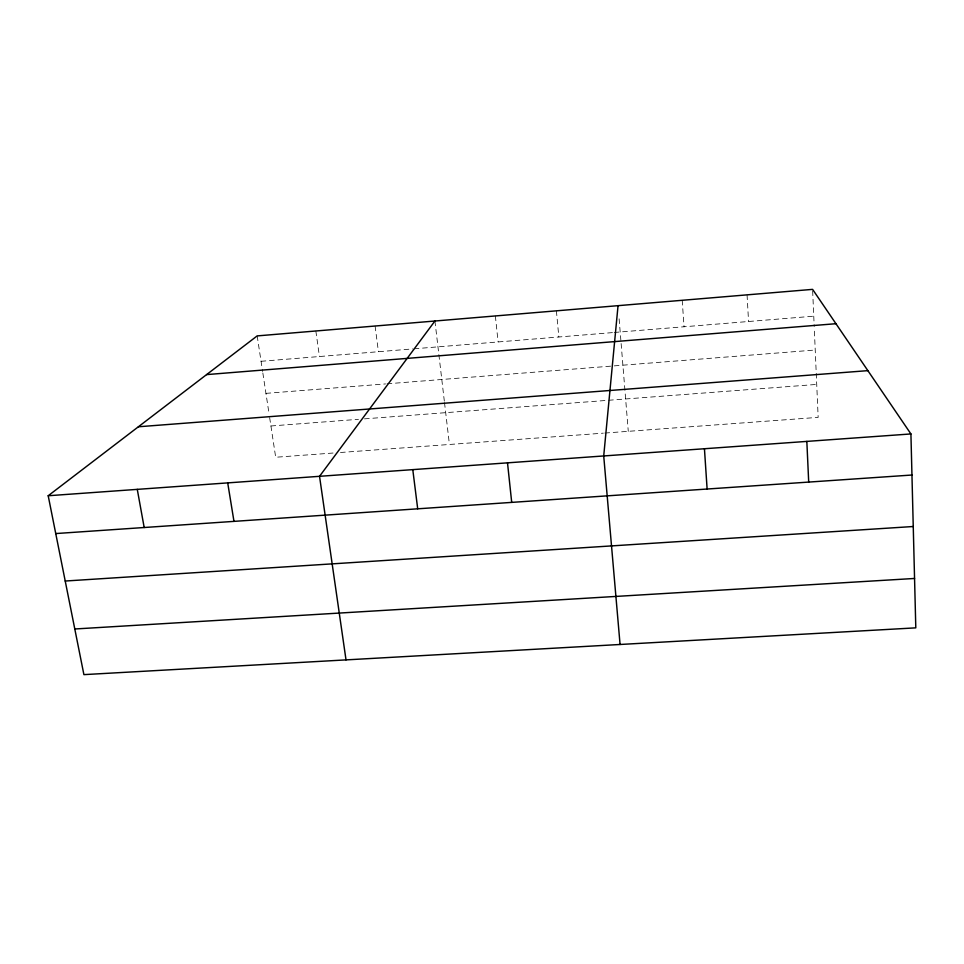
<?xml version="1.0" encoding="UTF-8"?>
<svg xmlns="http://www.w3.org/2000/svg" width="964" height="964" viewBox="0 0 964 964"><rect width="100%" height="100%" fill="white"/><g stroke="black" fill="none" stroke-linecap="round" stroke-linejoin="round"><path stroke-width="0.72" stroke-dasharray="4.82 3.62" d="M261.051 361.295L412.652 348.92M414.146 348.799L612.706 332.592M614.201 332.472L813.749 316.18M265.944 393.36L385.564 383.925M387.046 383.805L815.231 350.016M270.92 425.98L358.488 419.316M364.464 418.858L816.725 384.419M333.038 453.032L275.68 457.249L269.342 415.604M340.473 452.49L603.319 433.161M604.789 433.053L818.159 417.376L814.267 327.953M257.183 335.906L262.606 371.502M262.835 372.96L269.113 414.122M315.843 330.989L319.446 356.523M375.092 326.025L378.418 351.715M434.933 321.012L444.332 401.132M444.5 402.578L449.429 444.476M495.363 315.951L498.099 341.943M556.397 310.83L558.843 336.99M619.117 318.831L621.009 342.087M621.129 343.533L628.275 431.33M682.211 300.298L684.042 326.772M747.064 294.863L748.558 321.506M812.652 290.863L814.206 326.483"/><path stroke-width="1.45" d="M618.044 305.672L603.717 455.948L620.069 644.482M434.933 321.012L319.53 476.312L346.016 659.894M48.2 495.749L257.183 335.906L812.592 289.369L910.92 433.945L915.8 627.853L83.904 674.631L48.2 495.749L910.92 433.945M206.573 374.61L835.945 323.711M138.382 426.775L867.877 370.646M55.743 533.562L911.956 475.023M65.227 581.027L913.245 526.513M74.794 628.986L914.559 578.46M137.274 489.375L144.19 527.525M227.709 482.892L233.975 521.379M412.785 469.637L417.701 508.811M507.51 462.841L511.703 502.389M704.443 448.73L707.118 489.025M806.832 441.404L808.7 482.084"/></g></svg>
